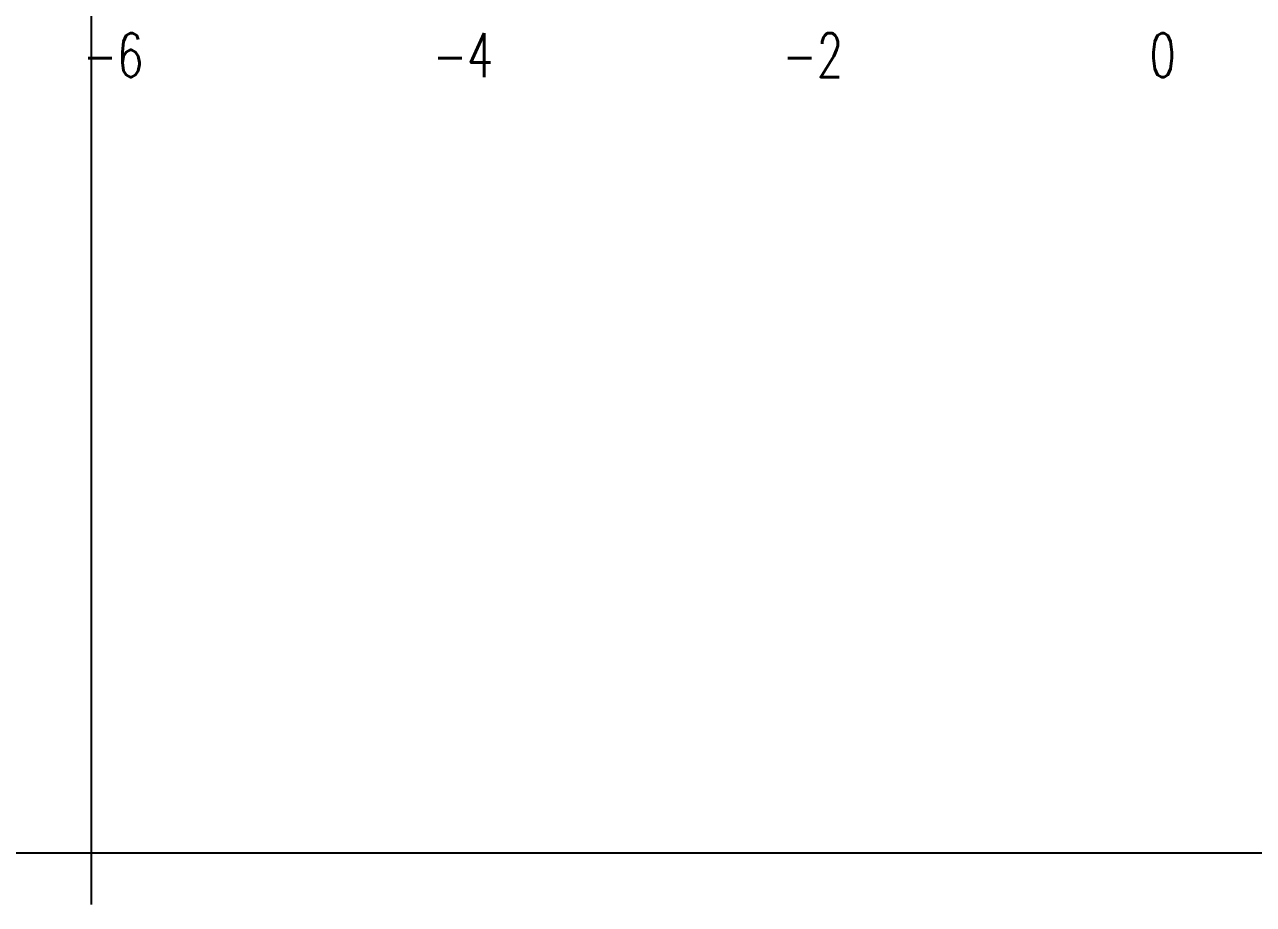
# Model space of a CAD drawing. Extents: x 695776 to 1250176, y 4443437 to 9025597.
# Drawn here: x 787747 to 794772, y 4611121 to 4616152 of the extents above; entities that cross this region are included whole.
import ezdxf
from ezdxf.enums import TextEntityAlignment as Align

# ---------------------------------------------------------------- set-up
doc = ezdxf.new("R2010")
doc.units = 0
doc.header["$LTSCALE"] = 0.5
doc.layers.add('KEDU', color=7, linetype='CONTINUOUS')
doc.layers.add('辅助线', color=3, linetype='CONTINUOUS')
doc.styles.get("Standard").update_dxf_attribs({"font": 'rs.shx', "bigfont": 'hztxt.shx'})

msp = doc.modelspace()

# ---------------------------------------------------------------- linework, layer by layer
at = {"layer": '辅助线'}
for points in [[(788127.2504, 4631798.018), (788127.2504, 4611120.6194)], [(759000.2452, 4611415.4696), (801005.5668, 4611415.4696)]]:
    msp.add_lwpolyline(points, dxfattribs=at)

# ---------------------------------------------------------------- texts
at = {"layer": 'KEDU', "width": 0.7}
for s, p in [('-6', (788253.446, 4615851.7532)), ('-4', (790253.446, 4615851.7532)), ('-2', (792253.446, 4615851.7532)), ('0', (794253.446, 4615851.7532)), ('0', (794253.446, 4615851.7532))]:
    msp.add_text(s, height=250, dxfattribs=at).set_placement(p, align=Align.CENTER)

doc.saveas('drawing.dxf')
